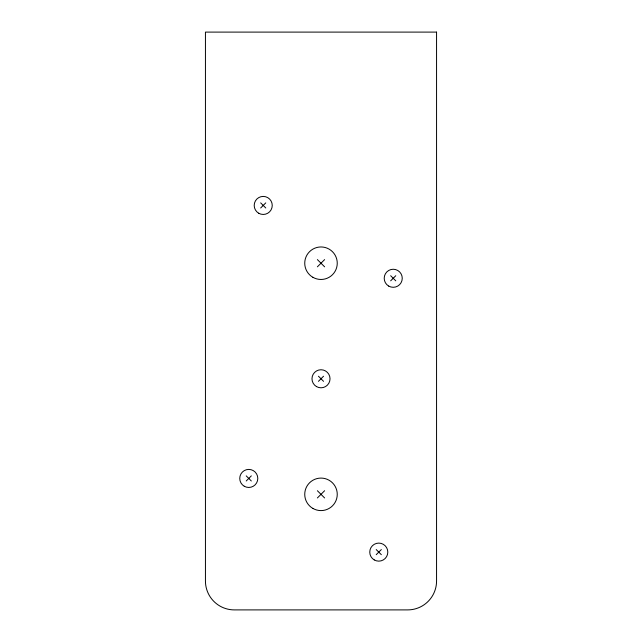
<?xml version="1.0" encoding="UTF-8"?>
<svg xmlns="http://www.w3.org/2000/svg" width="642" height="642" viewBox="0 0 642 642"><rect width="100%" height="100%" fill="white"/><g stroke="black" fill="none" stroke-linecap="round" stroke-linejoin="round"><path stroke-width="0.96" d="M260.668 207.984L265.772 202.88M317.389 266.823L324.611 259.601M390.673 280.827L395.777 275.723M318.448 381.324L323.552 376.22M246.223 480.986L251.327 475.874M317.389 497.951L324.611 490.729M376.228 554.672L381.332 549.568M390.673 275.723L395.777 280.827M260.668 202.88L265.772 207.984M317.389 259.601L324.611 266.823M318.448 376.22L323.552 381.324M317.389 490.729L324.611 497.951M376.228 549.568L381.332 554.672M246.223 475.874L251.327 480.986M436.56 32.1L205.44 32.1L205.44 581.01A28.89 28.89 0 0 0 234.33 609.9L407.67 609.9A28.89 28.89 0 0 0 436.56 581.01L436.56 32.1M312.871 277.288A16.251 16.251 0 0 0 337.251 263.212A16.251 16.251 0 0 0 312.871 249.136A16.251 16.251 0 0 0 312.871 277.288M312.871 508.416A16.251 16.251 0 0 0 337.251 494.34A16.251 16.251 0 0 0 312.871 480.264A16.251 16.251 0 0 0 312.871 508.416M316.49 386.588A9.028 9.028 0 0 0 330.028 378.772A9.028 9.028 0 0 0 316.49 370.956A9.028 9.028 0 0 0 316.49 386.588M388.715 286.091A9.028 9.028 0 0 0 402.253 278.275A9.028 9.028 0 0 0 388.715 270.459A9.028 9.028 0 0 0 388.715 286.091M258.71 213.248A9.028 9.028 0 0 0 272.248 205.432A9.028 9.028 0 0 0 258.71 197.616A9.028 9.028 0 0 0 258.71 213.248M374.27 559.936A9.028 9.028 0 0 0 387.808 552.12A9.028 9.028 0 0 0 374.27 544.304A9.028 9.028 0 0 0 374.27 559.936M244.265 486.251A9.028 9.028 0 0 0 257.803 478.434A9.028 9.028 0 0 0 244.265 470.61A9.028 9.028 0 0 0 244.265 486.251"/></g></svg>
